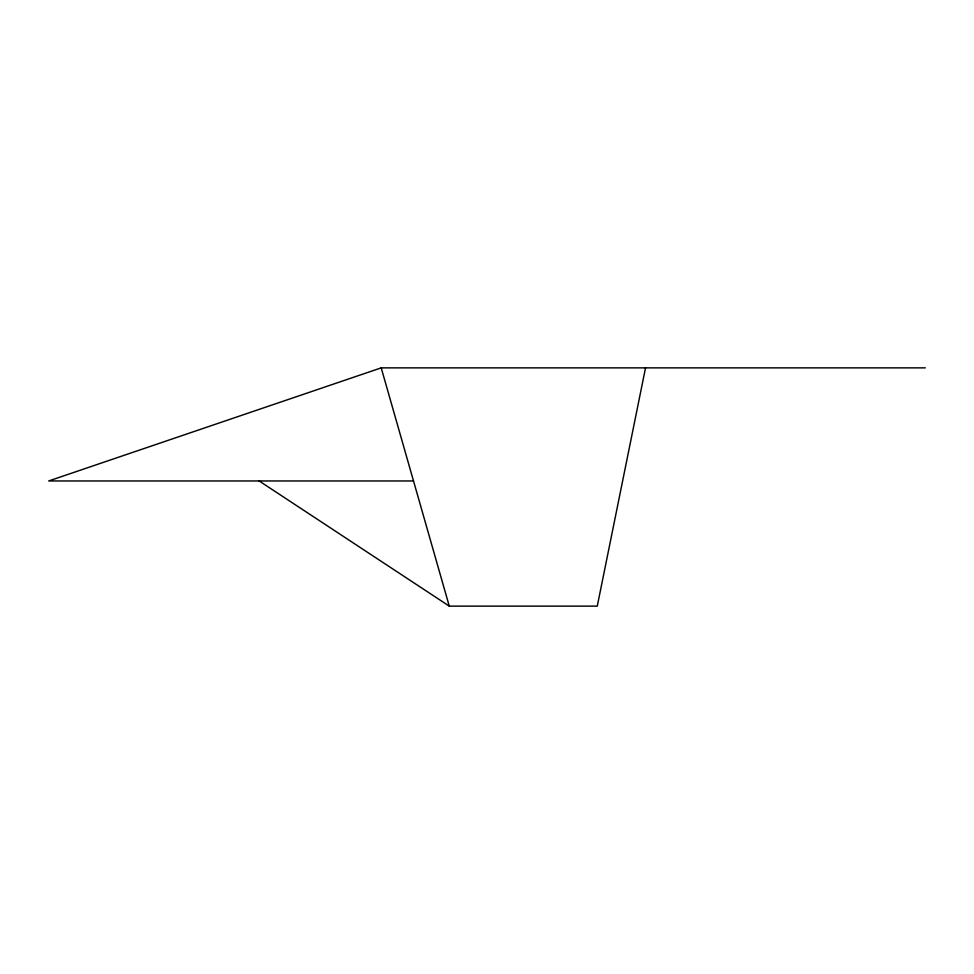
<?xml version="1.0" encoding="UTF-8"?>
<svg xmlns="http://www.w3.org/2000/svg" width="974" height="974" viewBox="0 0 974 974"><rect width="100%" height="100%" fill="white"/><g stroke="black" fill="none" stroke-linecap="round" stroke-linejoin="round"><path stroke-width="1.46" d="M645.531 367.868L597.269 606.132L449.27 606.132L259.157 480.961M925.3 367.868L381.211 367.868L48.7 480.961L413.512 480.961M381.211 367.868L449.27 606.132"/></g></svg>
